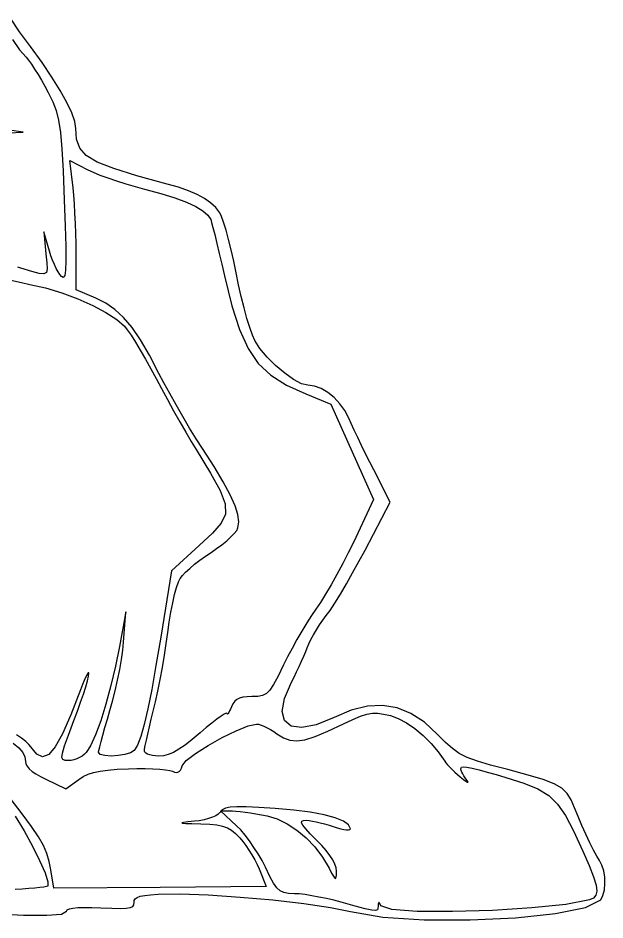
# Model space of a CAD drawing. Header units: metres. Extents: x 225 to 2031, y 224 to 1081.
# Drawn here: x 1848.6 to 2031.2, y 249.5 to 530 of the extents above; entities that cross this region are included whole.
import ezdxf

# ---------------------------------------------------------------- set-up
doc = ezdxf.new("R2010")
doc.units = ezdxf.units.M
doc.layers.add('rockery', color=7, linetype='Continuous')

msp = doc.modelspace()

# ---------------------------------------------------------------- linework, layer by layer
at = {"layer": 'rockery'}
for points in [[(1840.62, 251.52), (1850.27, 250.99), (1857.53, 250.92), (1862.1, 251.32), (1863.69, 252.21), (1863.9, 252.62), (1864.55, 252.94), (1865.62, 253.18), (1867.14, 253.33), (1869.1, 253.39), (1871.5, 253.36), (1874.35, 253.25), (1877.75, 253.1), (1880.36, 253.06), (1882.26, 253.13), (1883.55, 253.33), (1884.32, 253.68), (1884.66, 254.19), (1884.68, 254.87), (1884.69, 255.53), (1884.99, 256.06), (1885.61, 256.49), (1886.59, 256.84), (1887.99, 257.11), (1889.83, 257.32), (1892.16, 257.49), (1899.02, 257.59), (1907.78, 257.27), (1917.65, 256.61), (1927.81, 255.69), (1937.46, 254.58), (1945.78, 253.35), (1951.96, 252.07), (1962.05, 250.37), (1974.96, 249.53), (1989.21, 249.48), (2003.31, 250.15), (2015.78, 251.47), (2025.12, 253.37), (2029.85, 255.78), (2030.54, 257.12), (2030.98, 258.82), (2031.16, 260.75), (2031.09, 262.76), (2030.77, 264.72), (2030.22, 266.51), (2029.43, 267.99), (2028.6, 269.31), (2027.58, 271.2), (2026.42, 273.52), (2025.2, 276.13), (2023.96, 278.9), (2022.78, 281.7), (2021.72, 284.4), (2020.67, 286.89), (2019.45, 288.85), (2017.78, 290.43), (2015.37, 291.8), (2011.94, 293.12), (2007.22, 294.54), (2000.9, 296.24), (1995.54, 297.67), (1991.46, 298.88), (1988.33, 300.03), (1985.85, 301.28), (1983.69, 302.79), (1981.55, 304.71), (1979.1, 307.21), (1974.99, 310.99), (1970.8, 313.74), (1966.49, 315.47), (1962, 316.21), (1957.27, 315.94), (1952.25, 314.69), (1946.89, 312.46), (1941.32, 310.19), (1936.86, 309.32), (1933.56, 309.76), (1931.52, 311.47), (1930.8, 314.37), (1931.49, 318.39), (1933.67, 323.49), (1934.45, 325.02), (1935.25, 326.65), (1936.04, 328.33), (1936.8, 329.99), (1937.48, 331.56), (1938.07, 332.97), (1938.53, 334.17), (1939.02, 335.34), (1939.68, 336.71), (1940.49, 338.19), (1941.41, 339.74), (1942.4, 341.28), (1943.43, 342.77), (1944.45, 344.13), (1945.64, 345.77), (1947.13, 348.05), (1948.85, 350.83), (1950.72, 353.99), (1952.68, 357.41), (1954.64, 360.97), (1956.54, 364.53), (1964.35, 379.48), (1959.22, 389.48), (1957.98, 391.92), (1956.71, 394.48), (1955.45, 397.05), (1954.25, 399.54), (1953.16, 401.84), (1952.22, 403.87), (1951.49, 405.51), (1950.25, 407.9), (1948.69, 410.07), (1946.9, 411.97), (1944.93, 413.55), (1942.86, 414.75), (1940.77, 415.52), (1938.72, 415.78), (1936.79, 416.27), (1934.32, 417.59), (1931.55, 419.55), (1928.72, 421.94), (1926.06, 424.58), (1923.81, 427.24), (1922.2, 429.75), (1921.49, 431.41), (1920.67, 433.73), (1919.8, 436.58), (1918.9, 439.84), (1918.02, 443.37), (1917.18, 447.04), (1916.42, 450.74), (1915.68, 454.37), (1914.89, 457.88), (1914.09, 461.14), (1913.29, 464.04), (1912.55, 466.48), (1911.88, 468.32), (1911.32, 469.47), (1910.08, 471.05), (1908.5, 472.52), (1906.58, 473.87), (1904.28, 475.13), (1901.59, 476.3), (1898.51, 477.38), (1895.01, 478.39), (1885.5, 480.97), (1878.34, 483.19), (1873.22, 485.23), (1869.81, 487.3), (1867.77, 489.59), (1866.79, 492.31), (1866.54, 495.64), (1866.22, 497.8), (1865.3, 500.53), (1863.8, 503.78), (1861.74, 507.51), (1859.15, 511.68), (1856.05, 516.24), (1852.46, 521.14), (1849.09, 525.76), (1846.21, 530.02)], [(1846.83, 523.3), (1849.09, 520.16), (1851.07, 517.8), (1851.84, 516.89), (1852.75, 515.66), (1853.76, 514.16), (1854.83, 512.47), (1855.92, 510.65), (1856.97, 508.78), (1857.96, 506.9), (1859.37, 503.99), (1860.42, 501.27), (1861.2, 498.25), (1861.77, 494.45), (1862.2, 489.37), (1862.58, 482.53), (1862.96, 473.45), (1863.27, 465.27), (1863.44, 459.04), (1863.48, 454.55), (1863.37, 451.59), (1863.1, 449.93), (1862.66, 449.36), (1862.06, 449.65), (1861.57, 450.23), (1861.03, 451.07), (1860.47, 452.12), (1859.89, 453.34), (1859.34, 454.67), (1858.82, 456.07), (1858.37, 457.48), (1856.61, 463.48), (1857.28, 456.63), (1857.57, 453.89), (1857.67, 452.03), (1857.43, 450.92), (1856.65, 450.48), (1855.18, 450.61), (1852.84, 451.21), (1849.45, 452.19), (1848.49, 452.56)], [(1845.54, 494.3), (1850.16, 494.52), (1845.89, 495.14)], [(1846.38, 448.52), (1849.66, 447.72), (1852.23, 447.18), (1857.12, 446.05), (1862.17, 444.5), (1867.15, 442.65), (1871.82, 440.58), (1875.95, 438.4), (1879.32, 436.22), (1881.7, 434.14), (1882.58, 433.02), (1883.73, 431.34), (1885.1, 429.19), (1886.62, 426.67), (1888.24, 423.89), (1889.89, 420.94), (1891.52, 417.92), (1893.22, 414.74), (1895.07, 411.35), (1897, 407.88), (1898.93, 404.45), (1900.78, 401.22), (1902.49, 398.31), (1903.97, 395.85), (1908.45, 388.48), (1911.46, 383.02), (1913, 378.96), (1913.1, 375.75), (1911.78, 372.87), (1909.04, 369.78), (1904.91, 365.95), (1896.28, 358.12), (1892.96, 337.48), (1891.5, 328.63), (1890.16, 321.2), (1888.94, 315.1), (1887.8, 310.24), (1886.74, 306.53), (1885.72, 303.9), (1884.73, 302.24), (1883.61, 301.49), (1881.83, 300.93), (1879.7, 300.59), (1877.51, 300.47), (1875.57, 300.59), (1874.18, 300.97), (1873.66, 301.63), (1873.75, 302.21), (1874.02, 303.35), (1874.43, 304.97), (1874.98, 306.99), (1875.64, 309.32), (1876.38, 311.89), (1877.19, 314.63), (1878.02, 317.58), (1878.81, 320.78), (1879.55, 324.09), (1880.21, 327.38), (1880.75, 330.53), (1881.16, 333.41), (1881.41, 335.88), (1882.08, 345.31), (1880.15, 334.57), (1878.93, 328.45), (1877.5, 322.4), (1875.93, 316.65), (1874.3, 311.45), (1872.69, 307.05), (1871.18, 303.68), (1869.83, 301.59), (1869.22, 301.01), (1868.5, 300.47), (1867.69, 300), (1866.85, 299.6), (1865.99, 299.3), (1865.16, 299.1), (1864.38, 299.04), (1863.24, 299.08), (1862.51, 299.34), (1862.21, 300.05), (1862.39, 301.4), (1863.05, 303.62), (1864.24, 306.91), (1865.97, 311.49), (1865.97, 311.49), (1867.05, 314.4), (1868.05, 317.18), (1868.92, 319.74), (1869.65, 322.01), (1870.2, 323.88), (1870.54, 325.27), (1870.66, 326.09), (1870.57, 326.39), (1870.37, 326.3), (1870.05, 325.85), (1869.64, 325.08), (1869.15, 324.01), (1868.61, 322.67), (1868.01, 321.1), (1865.04, 313.29), (1862.45, 307.39), (1860.18, 303.31), (1858.14, 300.95), (1856.25, 300.23), (1854.44, 301.06), (1852.61, 303.33), (1851.98, 304.1), (1850.97, 305.01), (1849.64, 306.02), (1848.06, 307.1)], [(1847.09, 304.49), (1848.87, 302.99), (1850.04, 301.59), (1850.68, 300.23), (1850.88, 298.82), (1851.01, 298.08), (1851.41, 297.31), (1852.07, 296.52), (1852.98, 295.71), (1854.14, 294.89), (1855.55, 294.06), (1857.19, 293.24), (1863.5, 290.27), (1867.51, 293.2), (1868.88, 294.08), (1870.38, 294.8), (1872.09, 295.36), (1874.12, 295.8), (1876.54, 296.12), (1879.44, 296.36), (1882.91, 296.51), (1885.57, 296.57), (1888.14, 296.56), (1890.53, 296.5), (1892.65, 296.38), (1894.43, 296.21), (1895.77, 296), (1896.6, 295.75), (1897.27, 295.47), (1897.84, 295.36), (1898.33, 295.42), (1898.75, 295.65), (1899.1, 296.06), (1899.4, 296.65), (1899.65, 297.43), (1900.94, 299.06), (1903.8, 301.27), (1907.7, 303.75), (1912.09, 306.22), (1916.43, 308.35), (1920.18, 309.86), (1922.8, 310.43), (1923.41, 310.35), (1924.19, 310.12), (1925.09, 309.76), (1926.07, 309.29), (1927.1, 308.73), (1928.13, 308.09), (1929.12, 307.4), (1931.12, 306.12), (1933.1, 305.37), (1935.28, 305.16), (1937.84, 305.54), (1940.98, 306.53), (1944.91, 308.16), (1949.83, 310.46), (1952.78, 311.85), (1955.14, 312.84), (1957.09, 313.48), (1958.81, 313.78), (1960.48, 313.79), (1962.28, 313.54), (1964.41, 313.05), (1966.85, 312.18), (1969.41, 310.82), (1972.02, 309.02), (1974.59, 306.87), (1977.05, 304.41), (1979.32, 301.73), (1981.32, 298.88), (1981.7, 298.35), (1982.23, 297.72), (1982.88, 297.01), (1983.62, 296.27), (1984.43, 295.5), (1985.27, 294.76), (1986.11, 294.05), (1987.16, 293.22), (1987.92, 292.65), (1988.4, 292.34), (1988.6, 292.3), (1988.54, 292.52), (1988.23, 293), (1987.68, 293.73), (1987.26, 294.33), (1986.9, 294.92), (1986.63, 295.48), (1986.45, 295.99), (1986.36, 296.44), (1986.38, 296.79), (1986.5, 297.04), (1987.03, 297.11), (1988.17, 296.97), (1989.86, 296.65), (1992, 296.15), (1994.51, 295.5), (1997.3, 294.73), (2000.3, 293.84), (2005.93, 292.02), (2010.28, 290.24), (2013.67, 288.19), (2016.43, 285.54), (2018.91, 281.99), (2021.41, 277.22), (2024.29, 270.9), (2026.23, 266.39), (2027.59, 262.9), (2028.38, 260.3), (2028.64, 258.43), (2028.37, 257.15), (2027.6, 256.31), (2026.35, 255.76), (2019.02, 254.33), (2008.43, 253.21), (1996.15, 252.44), (1983.74, 252.08), (1972.78, 252.15), (1964.82, 252.72), (1961.45, 253.83), (1961.22, 254.36), (1961.05, 254.7), (1960.91, 254.88), (1960.8, 254.88), (1960.72, 254.7), (1960.66, 254.36), (1960.62, 253.83), (1960.56, 253.07), (1960.37, 252.58), (1959.79, 252.39), (1958.61, 252.51), (1956.59, 252.97), (1953.5, 253.79), (1949.11, 255), (1949.11, 255), (1946.86, 255.59), (1944.52, 256.13), (1942.18, 256.62), (1939.93, 257.03), (1937.87, 257.35), (1936.07, 257.56), (1934.62, 257.65), (1932.75, 257.73), (1931.29, 257.98), (1930.11, 258.51), (1929.08, 259.46), (1928.06, 260.93), (1926.91, 263.04), (1925.52, 265.93), (1924.5, 267.93), (1923.3, 270), (1921.98, 272.07), (1920.6, 274.05), (1919.2, 275.88), (1917.85, 277.47), (1916.59, 278.75), (1911.54, 283.38), (1915.31, 283.38), (1916.35, 283.34), (1917.67, 283.22), (1919.2, 283.05), (1920.86, 282.81), (1922.6, 282.54), (1924.35, 282.22), (1926.04, 281.88), (1929.21, 280.92), (1932.34, 279.42), (1935.36, 277.44), (1938.22, 275.02), (1940.88, 272.2), (1943.27, 269.04), (1945.33, 265.58), (1946.13, 264.08), (1946.71, 263.07), (1947.11, 262.52), (1947.38, 262.42), (1947.53, 262.76), (1947.6, 263.52), (1947.63, 264.7), (1947.51, 265.7), (1947.12, 266.85), (1946.47, 268.14), (1945.57, 269.55), (1944.43, 271.05), (1943.06, 272.64), (1941.47, 274.31), (1939.49, 276.32), (1938.08, 277.85), (1937.18, 278.97), (1936.79, 279.73), (1936.86, 280.19), (1937.36, 280.42), (1938.27, 280.47), (1939.1, 280.4), (1940.14, 280.24), (1941.33, 280.01), (1942.62, 279.7), (1943.97, 279.34), (1945.32, 278.93), (1946.62, 278.5), (1947.84, 278.09), (1948.96, 277.79), (1949.96, 277.58), (1950.78, 277.47), (1951.42, 277.47), (1951.82, 277.58), (1951.96, 277.81), (1951.42, 279.04), (1949.84, 280.2), (1947.28, 281.25), (1943.8, 282.2), (1939.48, 283.01), (1934.37, 283.68), (1928.54, 284.18), (1923.49, 284.49), (1919.6, 284.67), (1916.69, 284.68), (1914.58, 284.53), (1913.12, 284.21), (1912.13, 283.69), (1911.43, 282.97), (1910.88, 282.43), (1910.07, 281.91), (1909.03, 281.43), (1907.81, 281), (1906.44, 280.63), (1904.98, 280.35), (1903.47, 280.16), (1901.38, 279.97), (1900.05, 279.82), (1899.49, 279.7), (1899.73, 279.61), (1900.79, 279.52), (1902.69, 279.44), (1905.47, 279.35), (1908.24, 279.23), (1910.45, 279.02), (1912.23, 278.66), (1913.71, 278.13), (1915.01, 277.37), (1916.26, 276.33), (1917.58, 274.98), (1918.5, 273.89), (1919.46, 272.61), (1920.43, 271.19), (1921.36, 269.7), (1922.22, 268.2), (1922.97, 266.73), (1923.58, 265.37), (1925.82, 259.88), (1892.79, 259.62), (1859.75, 259.35), (1858.84, 265.06), (1858.32, 267.68), (1857.58, 270.13), (1856.5, 272.61), (1854.93, 275.36), (1852.77, 278.58), (1849.88, 282.51), (1846.14, 287.35)], [(1847.69, 281.72), (1850.47, 277.18), (1853.08, 272.48), (1855.31, 268.02), (1856.98, 264.19), (1857.88, 261.39), (1857.82, 260), (1857.45, 259.87), (1856.61, 259.72), (1855.37, 259.56), (1853.79, 259.39), (1851.94, 259.22), (1849.88, 259.06), (1847.67, 258.91)]]:
    msp.add_lwpolyline(points, dxfattribs=at)
msp.add_lwpolyline([(1887.89, 302), (1887.97, 302.64), (1888.18, 303.79), (1888.5, 305.37), (1888.94, 307.3), (1889.45, 309.51), (1890.04, 311.92), (1890.67, 314.46), (1891.35, 317.31), (1892.06, 320.63), (1892.78, 324.26), (1893.48, 328.05), (1894.13, 331.85), (1894.69, 335.52), (1895.16, 338.9), (1895.61, 342.08), (1896.13, 345.17), (1896.7, 348.08), (1897.3, 350.69), (1897.9, 352.9), (1898.49, 354.62), (1899.02, 355.74), (1899.71, 356.62), (1900.73, 357.67), (1902.01, 358.85), (1903.5, 360.11), (1905.14, 361.39), (1906.88, 362.64), (1908.64, 363.82), (1910.37, 364.99), (1912.01, 366.21), (1913.51, 367.43), (1914.8, 368.62), (1915.86, 369.71), (1916.61, 370.67), (1917.01, 371.44), (1917.27, 373.28), (1916.98, 375.55), (1916.1, 378.33), (1914.59, 381.69), (1912.42, 385.73), (1909.56, 390.51), (1905.97, 396.11), (1904.04, 399.12), (1901.97, 402.48), (1899.85, 406.05), (1897.75, 409.67), (1895.76, 413.21), (1893.96, 416.53), (1892.43, 419.47), (1889.46, 425.17), (1886.7, 429.89), (1884.06, 433.75), (1881.44, 436.87), (1878.75, 439.36), (1875.89, 441.34), (1872.77, 442.91), (1866.71, 445.51), (1866.69, 457.06), (1866.65, 459.93), (1866.58, 463), (1866.46, 466.16), (1866.3, 469.28), (1866.12, 472.23), (1865.92, 474.9), (1865.69, 477.16), (1864.73, 485.7), (1870.33, 482.78), (1871.94, 482.03), (1874.02, 481.19), (1876.49, 480.29), (1879.22, 479.37), (1882.12, 478.46), (1885.07, 477.61), (1887.97, 476.84), (1893.05, 475.48), (1897.39, 474.14), (1901, 472.79), (1903.9, 471.45), (1906.11, 470.09), (1907.64, 468.71), (1908.51, 467.31), (1908.78, 466.44), (1909.21, 464.85), (1909.76, 462.64), (1910.42, 459.93), (1911.16, 456.83), (1911.95, 453.43), (1912.77, 449.84), (1915.07, 440.54), (1917.46, 433.1), (1920.14, 427.22), (1923.33, 422.59), (1927.23, 418.9), (1932.08, 415.83), (1938.07, 413.08), (1945.87, 409.92), (1952.54, 395.07), (1959.2, 380.22), (1952.9, 366.91), (1951.32, 363.67), (1949.59, 360.32), (1947.79, 356.97), (1945.98, 353.75), (1944.25, 350.8), (1942.65, 348.23), (1941.26, 346.18), (1939.92, 344.22), (1938.44, 341.91), (1936.88, 339.36), (1935.32, 336.67), (1933.81, 333.96), (1932.41, 331.32), (1931.19, 328.86), (1929.46, 325.32), (1928.1, 322.74), (1926.94, 320.98), (1925.84, 319.87), (1924.65, 319.27), (1923.2, 319.02), (1921.36, 318.97), (1919.82, 318.92), (1918.55, 318.77), (1917.51, 318.49), (1916.67, 318.07), (1916, 317.49), (1915.45, 316.72), (1914.99, 315.77), (1914.69, 315.06), (1914.41, 314.48), (1914.16, 314.02), (1913.95, 313.71), (1913.78, 313.54), (1913.67, 313.55), (1913.61, 313.73), (1913.37, 313.8), (1912.72, 313.5), (1911.73, 312.86), (1910.42, 311.93), (1908.87, 310.72), (1907.12, 309.3), (1905.22, 307.68), (1902.73, 305.57), (1900.55, 303.88), (1898.63, 302.56), (1896.92, 301.6), (1895.34, 300.94), (1893.86, 300.58), (1892.41, 300.46), (1891.38, 300.5), (1890.43, 300.62), (1889.59, 300.8), (1888.89, 301.04), (1888.35, 301.33), (1888.01, 301.65), (1887.89, 302)], close=True, dxfattribs=at)

doc.saveas('drawing.dxf')
